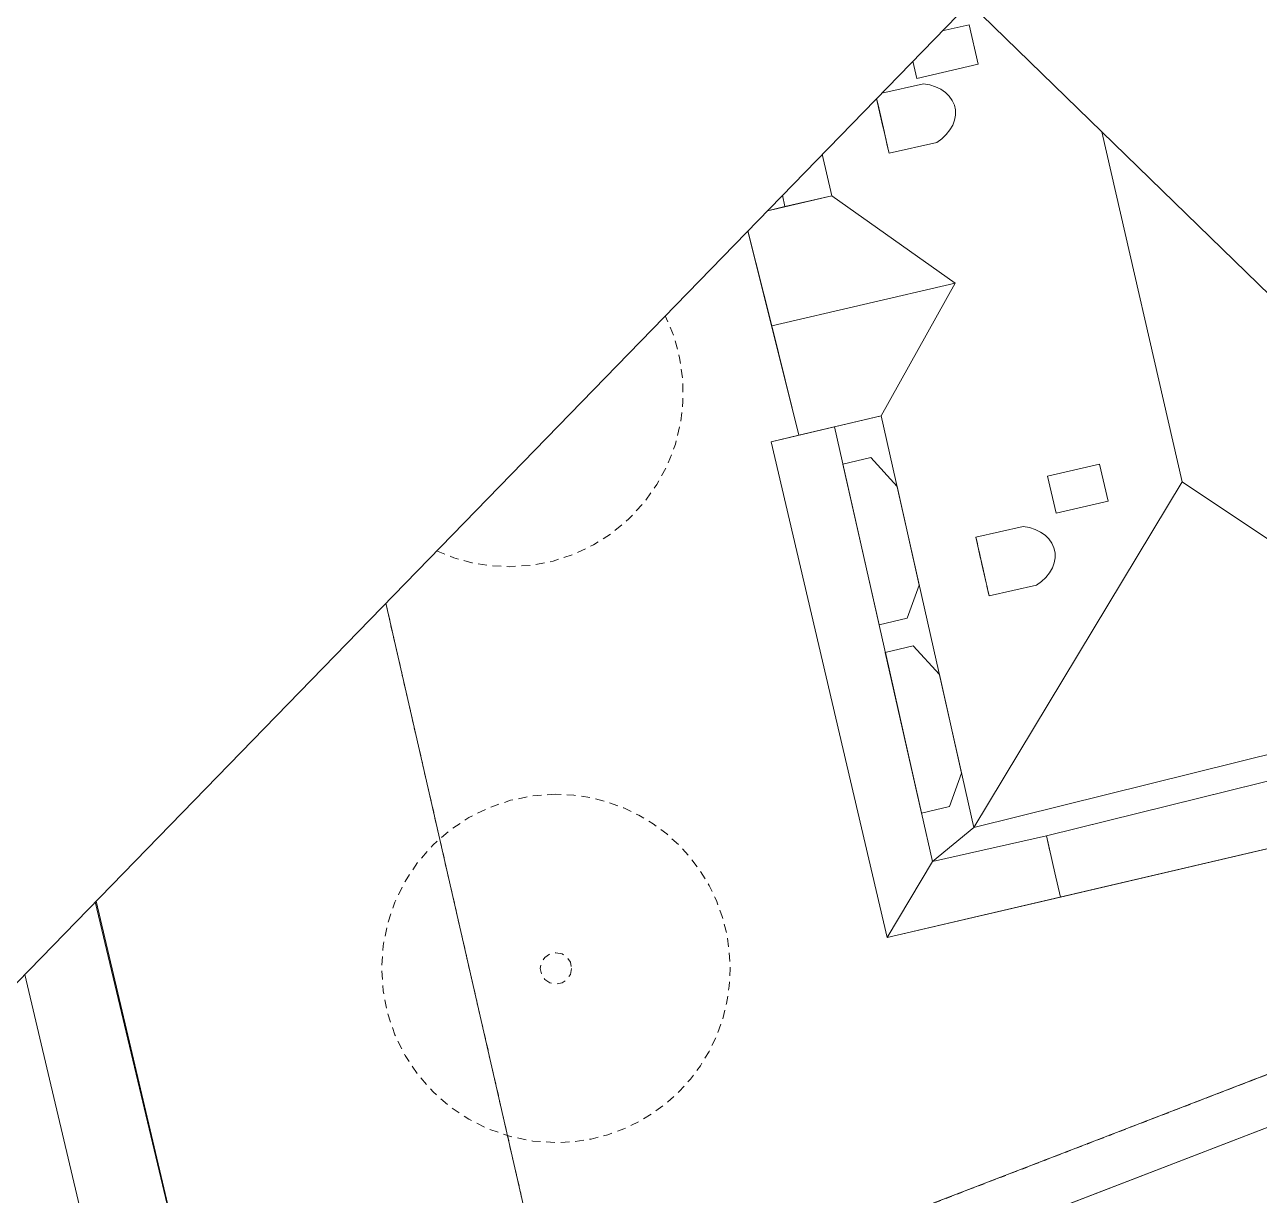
# Model space of a CAD drawing. Header units: metres. Extents: x 2683518.1 to 2683581.2, y 1249379.6 to 1249442.7.
# Drawn here: x 2683535.46 to 2683556.72, y 1249422.19 to 1249442.36 of the extents above; entities that cross this region are included whole.
import ezdxf
from ezdxf.xclip import XClip

# ---------------------------------------------------------------- set-up
doc = ezdxf.new("R2010")
doc.units = ezdxf.units.M
doc.header["$XCLIPFRAME"] = 2
doc.linetypes.add('MD-Strich 2_1mm', pattern=[0.003, 0.002, -0.001])
doc.linetypes.add('MD-Strich 3_1mm', pattern=[0.004, 0.003, -0.001])
for name, color, linetype in [('parzellen', 7, 'Continuous'), ('plankopf', 7, 'Continuous'), ('situation', 7, 'Continuous'), ('umgebung', 7, 'Continuous')]:
    doc.layers.add(name, color=color, linetype=linetype)

# ---------------------------------------------------------------- blocks, each defined once
blk = doc.blocks.new('Zeichnung_1_2', base_point=(38.46, 166.2))
at = {"layer": 'parzellen', "color": 253, "linetype": 'MD-Strich 2_1mm', "lineweight": 13, "ltscale": 1000, "flags": 128}
for points in [[(685.63, 831), (542.4, 609.87)], [(542.4, 609.87), (965.91, 414.93)]]:
    blk.add_lwpolyline(points, dxfattribs=at)
at = {"layer": 'parzellen', "color": 242, "linetype": 'MD-Strich 2_1mm', "lineweight": 13, "ltscale": 1000, "flags": 128}
blk.add_lwpolyline([(965.91, 414.93), (439.28, 657.49)], dxfattribs=at)
at = {"layer": 'situation', "color": 253, "linetype": 'Continuous', "lineweight": 13, "ltscale": 1000, "flags": 128}
for points in [[(533.08, 595.49), (874.52, 438.22)], [(881.7, 453.76), (542.44, 609.95)], [(874.52, 438.22), (525.63, 598.87)]]:
    blk.add_lwpolyline(points, dxfattribs=at)
at = {"layer": 'umgebung', "color": 253, "linetype": 'Continuous', "lineweight": 13, "ltscale": 1000, "flags": 128}
blk.add_lwpolyline([(542.05, 831), (433.54, 660.13), (439.28, 657.49), (965.91, 414.93, 0.000236), (974, 431.72)], format="xyb", dxfattribs=at)
for points in [[(507.2, 831), (487.26, 799.73)], [(542.44, 831), (514.53, 787.21)], [(542.4, 609.87), (685.62, 831)], [(864.5, 831), (826.35, 769.31), (818.03, 774.64), (723.45, 626.88), (946.97, 483.59), (974, 525.75)], [(864.5, 831), (826.35, 769.31)], [(846.75, 802.27), (864.5, 831)], [(874.17, 831), (893.32, 818.73)], [(879.43, 827.65), (874.18, 831)], [(879.43, 827.65), (875.99, 829.83)], [(893.32, 818.73), (875.99, 829.83)], [(879.43, 827.65), (881.61, 831)], [(893.32, 818.73), (901.32, 831)], [(918.62, 816.39), (927.16, 829.5)], [(921.56, 820.88), (927.16, 829.5)], [(923.02, 823.15), (928.13, 831)], [(926.39, 828.31), (927.16, 829.5)], [(927.08, 829.38), (927.16, 829.5)], [(927.16, 829.5), (927.85, 830.56)], [(927.85, 830.56), (928.13, 831)], [(930.68, 831), (943.03, 822.96)], [(942.78, 825.89), (946.08, 831)], [(960.62, 831), (968.62, 825.83)], [(968.62, 825.83), (960.62, 831)], [(893.32, 818.73), (879.43, 827.65)], [(879.43, 827.65), (893.32, 818.73)], [(923.7, 824.19), (924.64, 825.63)], [(924.64, 825.63), (925.54, 827)], [(925.54, 827), (926.39, 828.31)], [(961.03, 814.1), (942.78, 825.89)], [(968.62, 825.83), (961.03, 814.1)], [(920.93, 819.92), (923.23, 823.46)], [(920.93, 819.92), (921.84, 821.31)], [(921.84, 821.31), (922.76, 822.74)], [(922.76, 822.74), (923.7, 824.19)], [(943.03, 822.96), (944.25, 821.16)], [(944.25, 821.16), (945.2, 819.27)], [(901.45, 767.24), (893.32, 818.73)], [(918.62, 816.39), (919.31, 817.43)], [(919.31, 817.43), (920.09, 818.63)], [(920.09, 818.63), (920.93, 819.92)], [(945.2, 819.27), (945.84, 817.35)], [(945.84, 817.35), (946.16, 815.45)], [(917.58, 814.76), (918.04, 815.49)], [(931.69, 805.59), (917.58, 814.76)], [(918.04, 815.49), (918.62, 816.39)], [(946.15, 813.6), (945.82, 811.83)], [(946.16, 815.45), (946.15, 813.6)], [(944.25, 808.77), (943.01, 807.53)], [(945.19, 810.21), (944.25, 808.77)], [(945.82, 811.83), (945.19, 810.21)], [(933.85, 805.21), (931.69, 805.59)], [(935.96, 805.11), (933.85, 805.21)], [(937.97, 805.31), (935.96, 805.11)], [(939.84, 805.76), (937.97, 805.31)], [(941.54, 806.52), (939.84, 805.76)], [(943.01, 807.53), (941.54, 806.52)], [(487.26, 799.73), (406.27, 672.64)], [(826.35, 769.31), (846.75, 802.27)], [(901.45, 767.24), (846.75, 802.27)], [(514.53, 787.21), (433.53, 660.13)], [(723.45, 626.88), (818.03, 774.64)], [(818.03, 774.64), (723.45, 626.88)], [(818.02, 774.65), (836.95, 762.52)], [(826.35, 769.31), (818.03, 774.64)], [(850.85, 753.63), (826.35, 769.31)], [(850.85, 753.63), (901.45, 767.24)], [(974, 767.41), (906.78, 663.45)], [(836.95, 762.51), (762.44, 648.33)], [(833.6, 764.67), (833.59, 764.66)], [(833.59, 764.66), (836.95, 762.52)], [(850.85, 753.63), (833.59, 764.66)], [(836.95, 762.52), (850.85, 753.63)], [(836.95, 762.52), (850.85, 753.63)], [(771.46, 631.94), (850.85, 753.63)], [(798.74, 703.97), (829.74, 751.49)], [(798.74, 703.96), (829.75, 751.48)], [(829.74, 751.49), (838.1, 746.17)], [(838.1, 746.17), (837.25, 732.79)], [(837.25, 732.79), (818.22, 703.61)], [(807.07, 698.62), (798.74, 703.97)], [(798.75, 703.97), (798.74, 703.97)], [(818.22, 703.61), (807.07, 698.62)], [(839.51, 694.84), (841.87, 698.47)], [(841.11, 697.28), (841.87, 698.47)], [(841.87, 698.47), (842.57, 699.5)], [(841.94, 698.56), (843.61, 701.13)], [(842.33, 699.16), (843.14, 700.4)], [(842.57, 699.5), (843.14, 700.4)], [(843.14, 700.4), (843.61, 701.13)], [(843.61, 701.13), (857.6, 692.03)], [(868.84, 687.12), (875.94, 698.1)], [(875.94, 698.1), (891.37, 688.12)], [(762.41, 648.3), (793.41, 695.82)], [(762.42, 648.29), (793.43, 695.81)], [(793.41, 695.82), (801.78, 690.52)], [(793.41, 695.82), (793.42, 695.8)], [(793.41, 695.82), (801.78, 690.52)], [(801.78, 690.52), (793.41, 695.82)], [(835.65, 688.89), (839.34, 694.58)], [(839.34, 694.58), (836.54, 690.27)], [(837.48, 691.71), (839.34, 694.58)], [(838.42, 693.15), (839.34, 694.58)], [(839.34, 694.58), (840.25, 695.97)], [(840.25, 695.97), (841.11, 697.28)], [(801.78, 690.52), (800.93, 677.11)], [(834.79, 687.59), (838.43, 693.18)], [(834.79, 687.59), (836.89, 690.81)], [(835.65, 688.89), (836.54, 690.27)], [(836.54, 690.27), (837.48, 691.71)], [(837.48, 691.71), (838.42, 693.15)], [(857.6, 692.03), (858.83, 690.22)], [(858.83, 690.22), (859.75, 688.32)], [(832.29, 683.73), (834.17, 686.63)], [(832.29, 683.73), (833.33, 685.32)], [(832.76, 684.43), (833.33, 685.33)], [(833.33, 685.33), (834.03, 686.4)], [(834.03, 686.4), (834.79, 687.59)], [(834.79, 687.59), (835.65, 688.89)], [(859.75, 688.32), (860.39, 686.4)], [(860.39, 686.4), (860.73, 684.5)], [(884.27, 677.15), (868.84, 687.12)], [(891.37, 688.12), (884.27, 677.15)], [(832.29, 683.73), (832.76, 684.43)], [(846.26, 674.63), (832.29, 683.73)], [(860.4, 680.89), (859.74, 679.27)], [(860.72, 682.65), (860.4, 680.89)], [(860.73, 684.5), (860.72, 682.65)], [(800.93, 677.11), (781.91, 647.96)], [(800.93, 677.11), (800.92, 677.1)], [(857.58, 676.58), (856.11, 675.57)], [(858.8, 677.83), (857.58, 676.58)], [(859.74, 679.27), (858.8, 677.83)], [(848.42, 674.25), (846.26, 674.63)], [(850.52, 674.15), (848.42, 674.25)], [(852.53, 674.35), (850.52, 674.15)], [(854.41, 674.83), (852.53, 674.35)], [(856.11, 675.57), (854.41, 674.83)], [(906.78, 663.45), (771.46, 631.94)], [(930.94, 532.7), (906.78, 663.45)], [(762.44, 648.33), (753.05, 633.94)], [(762.44, 648.33), (762.41, 648.3)], [(770.76, 642.95), (762.41, 648.3)], [(762.42, 648.3), (762.41, 648.3)], [(762.41, 648.3), (770.76, 642.95)], [(781.91, 647.96), (770.76, 642.95)], [(753.05, 633.94), (723.45, 626.88)], [(753.05, 633.94), (786.74, 611.96)], [(753.05, 633.94), (771.46, 631.94)], [(930.94, 532.7), (771.46, 631.94)], [(771.46, 631.94), (930.94, 532.7)], [(775.1, 593.76), (723.45, 626.88)], [(723.45, 626.88), (946.97, 483.59)], [(786.75, 611.96), (779.74, 601.01)], [(783.85, 607.41), (786.74, 611.96)], [(906.61, 537.35), (786.74, 611.96)], [(786.74, 611.96), (942.38, 515.09)], [(786.75, 611.96), (906.62, 537.36)], [(775.1, 593.76), (779.74, 601.01)], [(893.93, 517.6), (775.1, 593.76)]]:
    blk.add_lwpolyline(points, dxfattribs=at)
at = {"layer": 'umgebung', "color": 254, "linetype": 'MD-Strich 3_1mm', "lineweight": 13, "ltscale": 1000, "flags": 128}
blk.add_lwpolyline([(710.71, 831, 0.107696), (724.22, 809.31, 0.555203), (823.74, 831)], format="xyb", dxfattribs=at)
blk.add_lwpolyline([(679.27, 743.11, 1), (593.26, 659.43, 1)], format="xyb", close=True, dxfattribs=at)
at = {"layer": 'umgebung', "color": 254, "linetype": 'MD-Strich 3_1mm', "lineweight": 13, "ltscale": 1000}
blk.add_circle((636.27, 701.27), 5.4, dxfattribs=at)
blk = doc.blocks.new('Zeichnung_2_1', base_point=(38.46, 166.2))
at = {"layer": 'parzellen', "color": 242, "linetype": 'MD-Strich 2_1mm', "lineweight": 13, "ltscale": 1000, "flags": 128}
blk.add_lwpolyline([(965.91, 414.93), (439.28, 657.49)], dxfattribs=at)
blk = doc.blocks.new('A$C6ceda5d4')
at = {"layer": 'plankopf', "color": 7, "linetype": 'Continuous', "lineweight": 5, "ltscale": 1000}
ref = blk.add_blockref('Zeichnung_1_2', (28.46, 156.2), dxfattribs=at)
XClip(ref).set_block_clipping_path([(10, 10), (974, 831)])
ref = blk.add_blockref('Zeichnung_2_1', (28.46, 156.2), dxfattribs=at)
XClip(ref).set_block_clipping_path([(10, 10), (974, 831)])

msp = doc.modelspace()

# ---------------------------------------------------------------- block references
at = {"xscale": 0.05, "yscale": 0.05, "zscale": 0.05, "rotation": 45.80415114898137}
msp.add_blockref('A$C6ceda5d4', (2683547.558, 1249379.555), dxfattribs=at)

doc.saveas('drawing.dxf')
